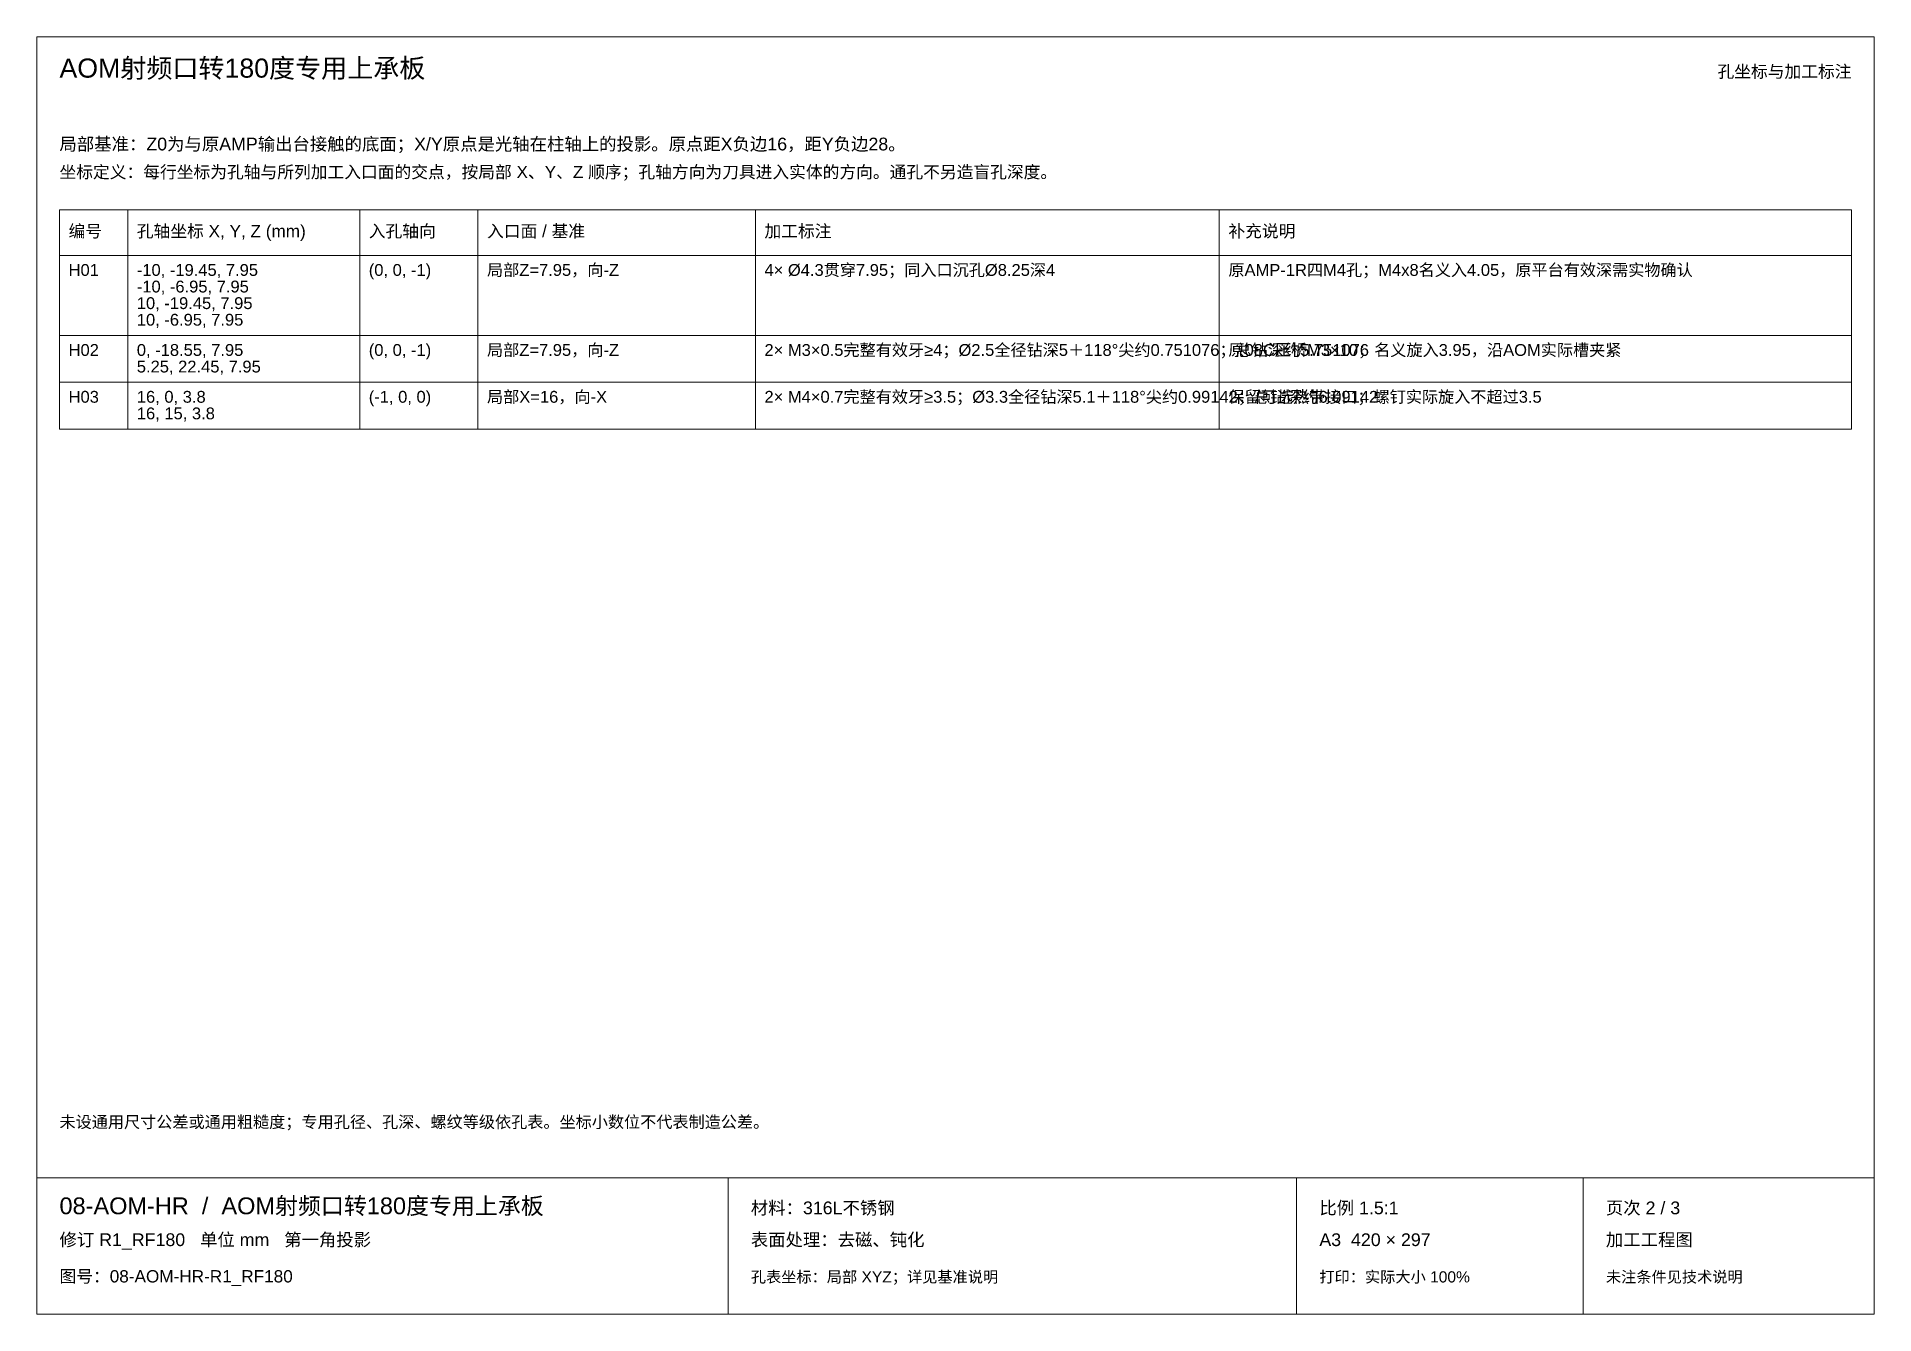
# Paper-space layout '02_孔表及加工说明' of a CAD drawing. Header units: millimetres. Extents: x 8 to 412, y 8 to 289.
import ezdxf
from ezdxf.enums import TextEntityAlignment as Align

# ---------------------------------------------------------------- set-up
doc = ezdxf.new("R2010")
doc.units = ezdxf.units.MM
doc.layers.add('ANNOTATIONS', color=7, linetype='CONTINUOUS', lineweight=18)
doc.styles.add('CJK', font='Arial Unicode.ttf')

psp = doc.layouts.new('02_孔表及加工说明')

# ---------------------------------------------------------------- linework, layer by layer
at = {"layer": 'ANNOTATIONS'}
for p, q in [((412, 289), (8, 289)), ((8, 289), (8, 8)), ((412, 8), (412, 289)), ((28, 250.9), (13, 250.9)), ((13, 250.9), (13, 240.9)), ((28, 240.9), (28, 250.9)), ((79, 250.9), (28, 250.9)), ((28, 250.9), (28, 240.9)), ((79, 240.9), (79, 250.9)), ((105, 250.9), (79, 250.9)), ((79, 250.9), (79, 240.9)), ((105, 240.9), (105, 250.9)), ((166, 250.9), (105, 250.9)), ((105, 250.9), (105, 240.9)), ((166, 240.9), (166, 250.9)), ((268, 250.9), (166, 250.9)), ((166, 250.9), (166, 240.9)), ((268, 240.9), (268, 250.9)), ((407, 250.9), (268, 250.9)), ((268, 250.9), (268, 240.9)), ((407, 240.9), (407, 250.9)), ((13, 240.9), (28, 240.9)), ((28, 240.9), (13, 240.9)), ((13, 240.9), (13, 223.3)), ((28, 240.9), (79, 240.9)), ((28, 223.3), (28, 240.9)), ((79, 240.9), (28, 240.9)), ((28, 240.9), (28, 223.3)), ((79, 240.9), (105, 240.9)), ((79, 223.3), (79, 240.9)), ((105, 240.9), (79, 240.9)), ((79, 240.9), (79, 223.3)), ((105, 240.9), (166, 240.9)), ((105, 223.3), (105, 240.9)), ((166, 240.9), (105, 240.9)), ((105, 240.9), (105, 223.3)), ((166, 240.9), (268, 240.9)), ((166, 223.3), (166, 240.9)), ((268, 240.9), (166, 240.9)), ((166, 240.9), (166, 223.3)), ((268, 240.9), (407, 240.9)), ((268, 223.3), (268, 240.9)), ((407, 240.9), (268, 240.9)), ((268, 240.9), (268, 223.3)), ((407, 223.3), (407, 240.9)), ((13, 223.3), (28, 223.3)), ((28, 223.3), (13, 223.3)), ((13, 223.3), (13, 213)), ((28, 223.3), (79, 223.3)), ((28, 213), (28, 223.3)), ((79, 223.3), (28, 223.3)), ((28, 223.3), (28, 213)), ((79, 223.3), (105, 223.3)), ((79, 213), (79, 223.3)), ((105, 223.3), (79, 223.3)), ((79, 223.3), (79, 213)), ((105, 223.3), (166, 223.3)), ((105, 213), (105, 223.3)), ((166, 223.3), (105, 223.3)), ((105, 223.3), (105, 213)), ((166, 223.3), (268, 223.3)), ((166, 213), (166, 223.3)), ((268, 223.3), (166, 223.3)), ((166, 223.3), (166, 213)), ((268, 223.3), (407, 223.3)), ((268, 213), (268, 223.3)), ((407, 223.3), (268, 223.3)), ((268, 223.3), (268, 213)), ((407, 213), (407, 223.3)), ((13, 213), (28, 213)), ((28, 213), (13, 213)), ((13, 213), (13, 202.7)), ((28, 213), (79, 213)), ((28, 202.7), (28, 213)), ((79, 213), (28, 213)), ((28, 213), (28, 202.7)), ((79, 213), (105, 213)), ((79, 202.7), (79, 213)), ((105, 213), (79, 213)), ((79, 213), (79, 202.7)), ((105, 213), (166, 213)), ((105, 202.7), (105, 213)), ((166, 213), (105, 213)), ((105, 213), (105, 202.7)), ((166, 213), (268, 213)), ((166, 202.7), (166, 213)), ((268, 213), (166, 213)), ((166, 213), (166, 202.7)), ((268, 213), (407, 213)), ((268, 202.7), (268, 213)), ((407, 213), (268, 213)), ((268, 213), (268, 202.7)), ((407, 202.7), (407, 213)), ((13, 202.7), (28, 202.7)), ((28, 202.7), (79, 202.7)), ((79, 202.7), (105, 202.7)), ((105, 202.7), (166, 202.7)), ((166, 202.7), (268, 202.7)), ((268, 202.7), (407, 202.7)), ((8, 38), (412, 38)), ((160, 8), (160, 38)), ((285, 8), (285, 38)), ((348, 8), (348, 38)), ((8, 8), (412, 8))]:
    psp.add_line(p, q, dxfattribs=at)

# ---------------------------------------------------------------- texts
at = {"layer": 'ANNOTATIONS', "style": 'CJK'}
for s, height, p in [('AOM射频口转180度专用上承板', 4.2, (13, 280)), ('局部基准：Z0为与原AMP输出台接触的底面；X/Y原点是光轴在柱轴上的投影。原点距X负边16，距Y负边28。', 2.8, (13, 264)), ('坐标定义：每行坐标为孔轴与所列加工入口面的交点，按局部 X、Y、Z 顺序；孔轴方向为刀具进入实体的方向。通孔不另造盲孔深度。', 2.7, (13, 257.9)), ('编号', 2.7, (15, 244.9)), ('孔轴坐标 X, Y, Z (mm)', 2.7, (30, 244.9)), ('入孔轴向', 2.7, (81, 244.9)), ('入口面 / 基准', 2.7, (107, 244.9)), ('加工标注', 2.7, (168, 244.9)), ('补充说明', 2.7, (270, 244.9)), ('H01', 2.6, (15, 236.4)), ('-10, -19.45, 7.95', 2.6, (30, 236.4)), ('(0, 0, -1)', 2.6, (81, 236.4)), ('局部Z=7.95，向-Z', 2.6, (107, 236.4)), ('4× Ø4.3贯穿7.95；同入口沉孔Ø8.25深4', 2.6, (168, 236.4)), ('原AMP-1R四M4孔；M4x8名义入4.05，原平台有效深需实物确认', 2.6, (270, 236.4)), ('-10, -6.95, 7.95', 2.6, (30, 232.75)), ('10, -19.45, 7.95', 2.6, (30, 229.1)), ('10, -6.95, 7.95', 2.6, (30, 225.45)), ('H02', 2.6, (15, 218.8)), ('0, -18.55, 7.95', 2.6, (30, 218.8)), ('(0, 0, -1)', 2.6, (81, 218.8)), ('局部Z=7.95，向-Z', 2.6, (107, 218.8)), ('2× M3×0.5完整有效牙≥4；Ø2.5全径钻深5＋118°尖约0.751076；总钻深约5.751076', 2.6, (168, 218.8)), ('原08C压桥M3×10；名义旋入3.95，沿AOM实际槽夹紧', 2.6, (270, 218.8)), ('5.25, 22.45, 7.95', 2.6, (30, 215.15)), ('H03', 2.6, (15, 208.5)), ('16, 0, 3.8', 2.6, (30, 208.5)), ('(-1, 0, 0)', 2.6, (81, 208.5)), ('局部X=16，向-X', 2.6, (107, 208.5)), ('2× M4×0.7完整有效牙≥3.5；Ø3.3全径钻深5.1＋118°尖约0.99142；总钻深约6.09142', 2.6, (168, 208.5)), ('保留可选热带接口；螺钉实际旋入不超过3.5', 2.6, (270, 208.5)), ('16, 15, 3.8', 2.6, (30, 204.85)), ('未设通用尺寸公差或通用粗糙度；专用孔径、孔深、螺纹等级依孔表。坐标小数位不代表制造公差。', 2.6, (13, 49)), ('08-AOM-HR  /  AOM射频口转180度专用上承板', 3.7, (13, 30)), ('材料：316L不锈钢', 2.8, (165, 30)), ('比例 1.5:1', 2.8, (290, 30)), ('页次 2 / 3', 2.8, (353, 30)), ('修订 R1_RF180   单位 mm   第一角投影', 2.8, (13, 23)), ('表面处理：去磁、钝化', 2.8, (165, 23)), ('A3  420 × 297', 2.8, (290, 23)), ('加工工程图', 2.8, (353, 23)), ('图号：08-AOM-HR-R1_RF180', 2.7, (13, 15)), ('孔表坐标：局部 XYZ；详见基准说明', 2.45, (165, 15)), ('打印：实际大小 100%', 2.45, (290, 15)), ('未注条件见技术说明', 2.45, (353, 15))]:
    psp.add_text(s, height=height, dxfattribs=at).set_placement(p)
psp.add_text('孔坐标与加工标注', height=2.7, dxfattribs=at).set_placement((407, 280), align=Align.RIGHT)

doc.saveas('drawing.dxf')
